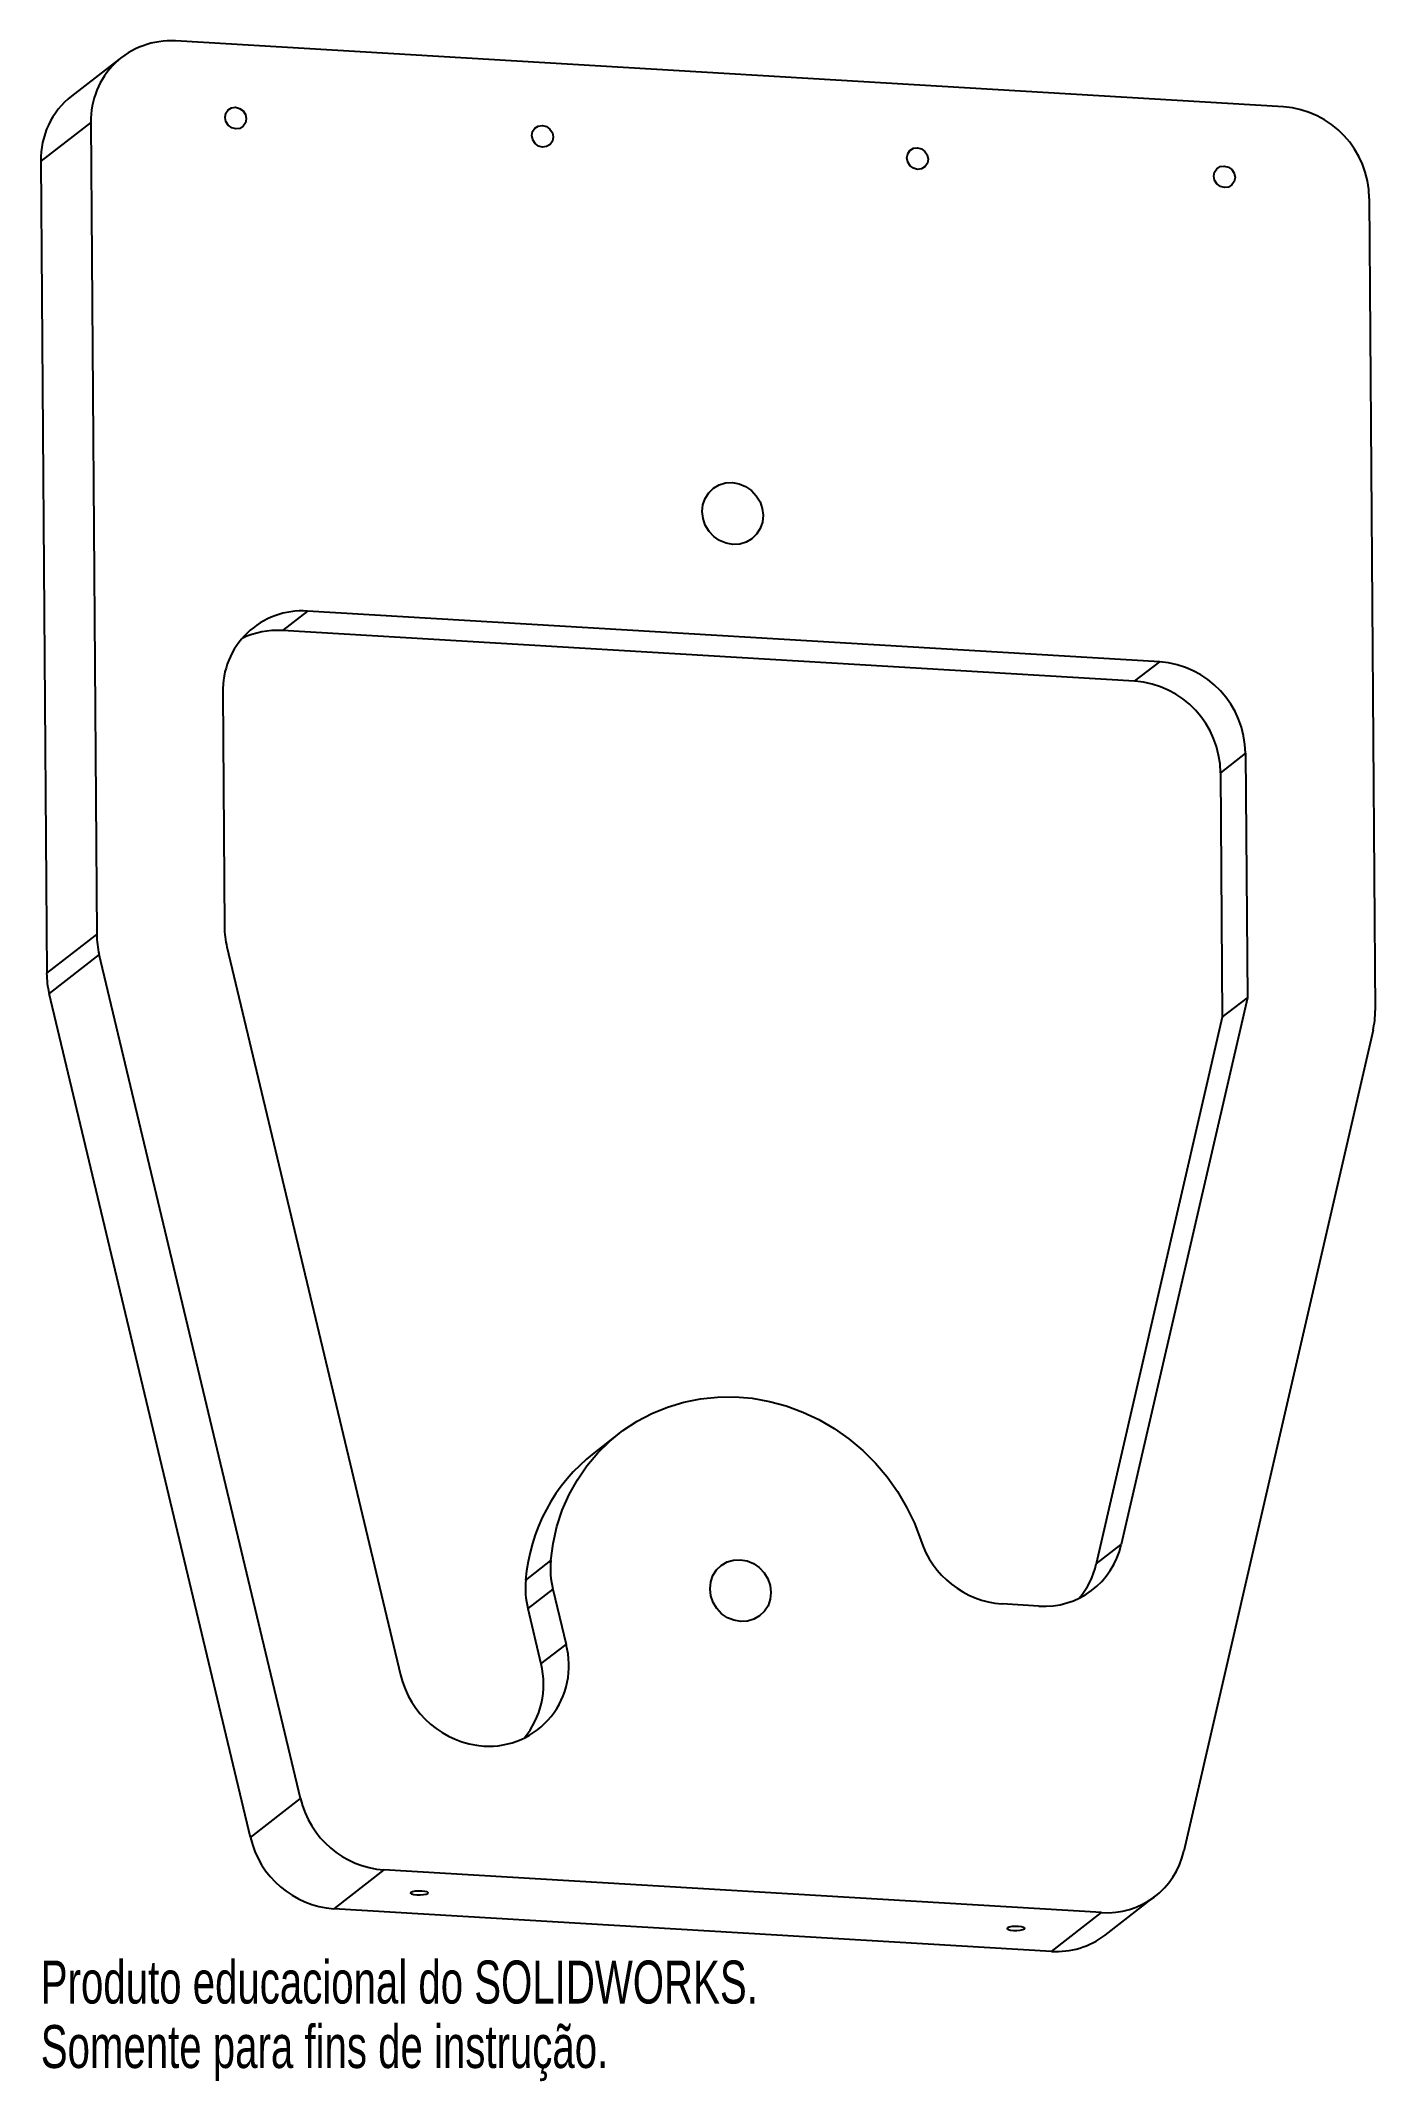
# Model space of a CAD drawing. Header units: millimetres. Extents: x -76 to 74, y -225 to 5.
import ezdxf

# ---------------------------------------------------------------- set-up
doc = ezdxf.new("R2010")
doc.units = ezdxf.units.MM
doc.styles.add('SLDTEXTSTYLE0', font='TXT', dxfattribs={"width": 0.7})

msp = doc.modelspace()

# ---------------------------------------------------------------- linework, layer by layer
at = {"color": 7, "linetype": 'Continuous', "lineweight": 25}
for p, q in [((63.77, -2.61), (-60.95, 4.8)), ((-67.01, 2.96), (-72.65, -1.41)), ((-70.48, -4.38), (-76.11, -8.74)), ((-70.48, -4.38), (-69.81, -95.78)), ((-76.11, -8.74), (-75.45, -100.15)), ((73.44, -12.92), (74.1, -104.33)), ((-46.1, -59.38), (-48.92, -61.57)), ((49.84, -65.08), (-46.1, -59.38)), ((47.02, -67.26), (-48.92, -61.57)), ((47.02, -67.26), (49.84, -65.08)), ((-55.63, -68.55), (-55.43, -94.92)), ((59.51, -75.39), (56.69, -77.58)), ((59.51, -75.39), (59.71, -102.9)), ((56.69, -77.58), (56.89, -105.09)), ((-75.45, -100.15), (-69.81, -95.78)), ((-69.54, -98.05), (-75.17, -102.42)), ((-46.89, -193.05), (-69.54, -98.05)), ((-55.16, -97.19), (-35.63, -179.11)), ((-52.52, -197.42), (-75.17, -102.42)), ((59.71, -102.9), (45.52, -164.46)), ((56.89, -105.09), (59.71, -102.9)), ((56.89, -105.09), (42.7, -166.64)), ((73.86, -106.57), (52.57, -198.96)), ((-11.04, -151.97), (-13.86, -154.16)), ((42.7, -166.64), (45.52, -164.46)), ((-21.53, -168.45), (-18.71, -166.27)), ((-18.48, -169.48), (-21.29, -171.67)), ((-18.48, -169.48), (-16.99, -175.71)), ((-21.29, -171.67), (-19.81, -177.89)), ((36.24, -171.39), (32.09, -171.14)), ((-19.81, -177.89), (-16.99, -175.71)), ((-52.52, -197.42), (-46.89, -193.05)), ((-37.5, -201.09), (-43.14, -205.46)), ((43.29, -205.89), (-37.5, -201.09)), ((43.71, -208.42), (49.34, -204.05)), ((37.65, -210.26), (-43.14, -205.46)), ((37.65, -210.26), (43.29, -205.89))]:
    msp.add_line(p, q, dxfattribs=at)
at = {"color": 7, "linetype": 'Continuous', "lineweight": 25, "flags": 128}
for points in [[(-52.98, -3.96), (-53.07, -4.42), (-53.32, -4.8), (-53.71, -5.04), (-54.17, -5.1), (-54.63, -4.98), (-55.02, -4.69), (-55.28, -4.28), (-55.38, -3.81), (-55.29, -3.35), (-55.03, -2.97), (-54.64, -2.73), (-54.19, -2.67), (-53.73, -2.79), (-53.34, -3.07), (-53.07, -3.48), (-52.98, -3.96)], [(-18.44, -6.01), (-18.53, -6.47), (-18.78, -6.85), (-19.17, -7.09), (-19.63, -7.15), (-20.09, -7.03), (-20.48, -6.75), (-20.74, -6.34), (-20.84, -5.86), (-20.75, -5.4), (-20.49, -5.02), (-20.11, -4.78), (-19.65, -4.72), (-19.19, -4.84), (-18.8, -5.12), (-18.53, -5.54), (-18.44, -6.01)], [(23.78, -8.51), (23.69, -8.97), (23.43, -9.35), (23.04, -9.59), (22.59, -9.66), (22.13, -9.54), (21.74, -9.25), (21.47, -8.84), (21.38, -8.37), (21.47, -7.91), (21.72, -7.53), (22.11, -7.29), (22.57, -7.22), (23.03, -7.34), (23.42, -7.63), (23.68, -8.04), (23.78, -8.51)], [(58.32, -10.56), (58.23, -11.03), (57.97, -11.4), (57.58, -11.65), (57.13, -11.71), (56.67, -11.59), (56.27, -11.3), (56.01, -10.89), (55.92, -10.42), (56, -9.96), (56.26, -9.58), (56.65, -9.34), (57.11, -9.28), (57.57, -9.4), (57.96, -9.68), (58.22, -10.09), (58.32, -10.56)], [(5.2, -48.6), (5.12, -49.37), (4.87, -50.09), (4.46, -50.73), (3.93, -51.24), (3.28, -51.62), (2.56, -51.83), (1.79, -51.88), (1.03, -51.74), (0.3, -51.44), (-0.35, -50.99), (-0.89, -50.41), (-1.31, -49.72), (-1.57, -48.97), (-1.66, -48.19), (-1.58, -47.42), (-1.33, -46.7), (-0.93, -46.07), (-0.39, -45.55), (0.26, -45.17), (0.98, -44.96), (1.74, -44.92), (2.51, -45.05), (3.23, -45.35), (3.89, -45.8), (4.43, -46.39), (4.85, -47.07), (5.1, -47.82), (5.2, -48.6)], [(-18.71, -166.27), (-18.45, -164.33), (-18.02, -162.43), (-17.41, -160.6), (-16.64, -158.84), (-15.71, -157.16), (-14.63, -155.59), (-13.41, -154.14), (-12.06, -152.81), (-10.58, -151.62), (-9, -150.58), (-7.32, -149.7), (-5.55, -148.98), (-3.72, -148.43), (-1.84, -148.06), (0.08, -147.86), (2.02, -147.84), (3.96, -148), (5.9, -148.34), (7.8, -148.86), (9.67, -149.54), (11.48, -150.4), (13.21, -151.41), (14.86, -152.56), (16.41, -153.86), (17.84, -155.29), (19.15, -156.84), (20.33, -158.5), (21.35, -160.24), (22.23, -162.06), (22.94, -163.95)], [(6.07, -169.85), (5.99, -170.62), (5.75, -171.34), (5.34, -171.97), (4.8, -172.49), (4.16, -172.87), (3.44, -173.08), (2.67, -173.12), (1.91, -172.99), (1.19, -172.69), (0.53, -172.24), (-0.01, -171.65), (-0.43, -170.97), (-0.68, -170.22), (-0.78, -169.44), (-0.7, -168.67), (-0.45, -167.95), (-0.04, -167.32), (0.49, -166.8), (1.14, -166.42), (1.86, -166.21), (2.62, -166.17), (3.39, -166.3), (4.11, -166.6), (4.76, -167.05), (5.31, -167.64), (5.72, -168.32), (5.98, -169.07), (6.07, -169.85)], [(-32.54, -203.74), (-32.51, -203.65), (-32.63, -203.56), (-32.88, -203.5), (-33.22, -203.46), (-33.61, -203.46), (-33.98, -203.48), (-34.28, -203.54), (-34.46, -203.62), (-34.5, -203.71), (-34.38, -203.79), (-34.13, -203.86), (-33.79, -203.9), (-33.4, -203.9), (-33.02, -203.87), (-32.73, -203.82), (-32.54, -203.74)], [(32.7, -207.61), (32.66, -207.7), (32.78, -207.78), (33.03, -207.85), (33.37, -207.89), (33.76, -207.89), (34.14, -207.86), (34.43, -207.8), (34.62, -207.72), (34.65, -207.64), (34.53, -207.55), (34.28, -207.49), (33.94, -207.45), (33.55, -207.44), (33.18, -207.47), (32.88, -207.53), (32.7, -207.61)]]:
    msp.add_lwpolyline(points, dxfattribs=at)
at = {"color": 7, "linetype": 'Continuous', "lineweight": 25}
for centre, radius, start, end in [((-61.52, -4.15), 8.96, 86.3884, 181.4582), ((-67.04, -8.55), 9.08, 128.1318, 181.2409), ((62.99, -13.03), 10.45, 0.5963, 85.6955), ((-46.68, -68.31), 8.95, 86.3081, 181.5385), ((-49.5, -70.62), 9.07, 86.365, 115.8659), ((49.04, -75.51), 10.46, 0.6636, 85.6282), ((46.24, -77.68), 10.45, 0.5963, 85.6955), ((-59.7, -95.7), 10.12, 180.4627, 193.4545), ((-45.32, -94.84), 10.12, 180.4627, 193.4545), ((-65.34, -100.07), 10.12, 180.4627, 193.4545), ((64.43, -104.41), 9.67, 347.0769, 0.4687), ((-1.39, -170.06), 20.21, 128.1189, 175.4458), ((32.87, -160.73), 10.44, 197.9543, 265.6856), ((36.84, -162.52), 8.89, 266.1188, 347.3992), ((-8.73, -167.14), 10.02, 175.0089, 193.5023), ((33.88, -164.64), 9.05, 319.651, 347.2258), ((-11.55, -169.32), 10.02, 175.0089, 193.5023), ((-25.72, -178.11), 9.06, 266.7541, 15.3731), ((-25.45, -176.73), 10.45, 193.1619, 265.6838), ((-29.01, -180.21), 9.49, 320.361, 14.1197), ((-36.71, -190.67), 10.45, 193.1619, 265.6838), ((-42.35, -195.04), 10.45, 193.1619, 265.6838), ((43.89, -197.02), 8.89, 266.1188, 347.3992), ((38.24, -201.31), 8.96, 266.2123, 307.5494)]:
    msp.add_arc(centre, radius, start, end, dxfattribs=at)

# ---------------------------------------------------------------- texts
at = {"color": 7, "linetype": 'Continuous', "char_height": 4.8336, "attachment_point": 1, "style": 'SLDTEXTSTYLE0'}
for s, insert in [('Produto educacional do SOLIDWORKS.', (-76.12, -211.29)), ('Somente para fins de instrução.', (-76.12, -218.55))]:
    msp.add_mtext(s, dxfattribs=dict(at, insert=insert))

doc.saveas('drawing.dxf')
